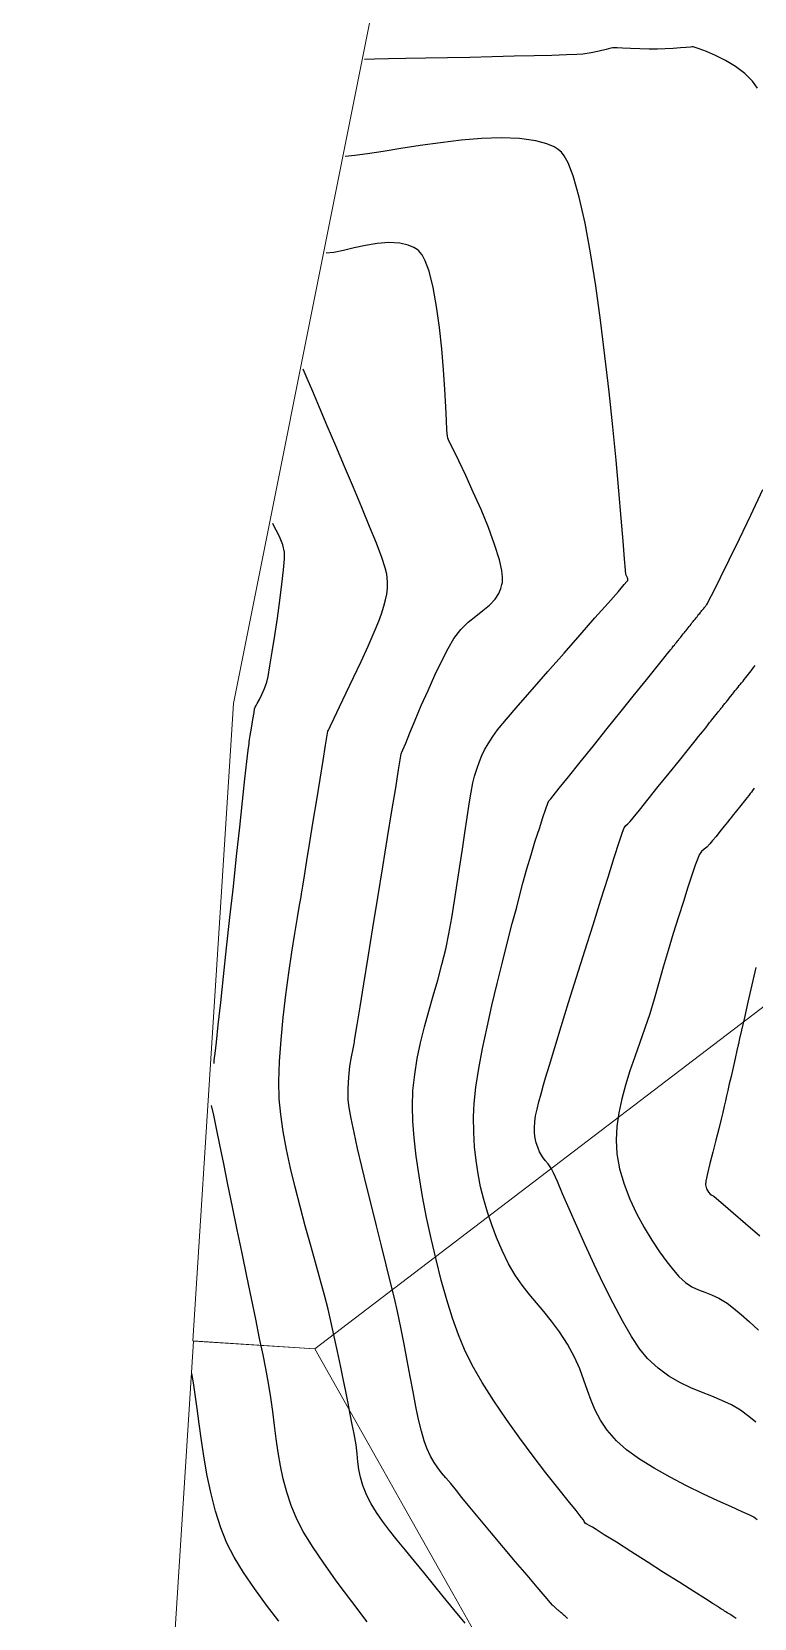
# Model space of a CAD drawing. Header units: millimetres. Extents: x 340454 to 342791, y 6993867 to 6995092.
# Drawn here: x 340636.8 to 340699, y 6994663.3 to 6994799.9 of the extents above; entities that cross this region are included whole.
import ezdxf

# ---------------------------------------------------------------- set-up
doc = ezdxf.new("R2010")
doc.units = ezdxf.units.MM
doc.header["$LTSCALE"] = 10
for name, color, linetype in [('T-HM-CURVA_INTERMEDIARIA', 45, 'Continuous'), ('T-HM-CURVA_MESTRA', 20, 'Continuous'), ('URB-Quadras', 3, 'Continuous')]:
    doc.layers.add(name, color=color, linetype=linetype)

msp = doc.modelspace()

# ---------------------------------------------------------------- linework, layer by layer
at = {"layer": 'T-HM-CURVA_INTERMEDIARIA', "color": 45, "linetype": 'Continuous', "lineweight": -3, "flags": 128}
for points, elevation in [([(340697.47, 6994663.26), (340697.15, 6994663.47), (340697.03, 6994663.55), (340696.98, 6994663.58), (340696.94, 6994663.61), (340696.88, 6994663.65), (340696.81, 6994663.69), (340696.72, 6994663.75), (340696.6, 6994663.82), (340696.49, 6994663.89), (340696.38, 6994663.96), (340696.28, 6994664.03), (340696.17, 6994664.09), (340696.05, 6994664.17), (340695.96, 6994664.23), (340695.9, 6994664.27), (340695.85, 6994664.3), (340695.8, 6994664.33), (340695.76, 6994664.36), (340695.51, 6994664.51), (340694.85, 6994664.94), (340693.85, 6994665.57), (340692.62, 6994666.35), (340691.24, 6994667.22), (340689.81, 6994668.13), (340688.42, 6994669.01), (340687.17, 6994669.81), (340686.13, 6994670.46), (340685.42, 6994670.92), (340685.11, 6994671.11), (340684.84, 6994671.25), (340684.62, 6994671.36), (340684.48, 6994671.46), (340684.4, 6994671.6), (340684.33, 6994671.76), (340684.15, 6994671.98), (340683.7, 6994672.54), (340683.01, 6994673.39), (340682.13, 6994674.49), (340681.11, 6994675.79), (340680.01, 6994677.24), (340678.85, 6994678.79), (340677.71, 6994680.4), (340676.61, 6994682.01), (340675.61, 6994683.59), (340674.75, 6994685.08), (340674.09, 6994686.43), (340673.58, 6994687.69), (340673.07, 6994689.13), (340672.58, 6994690.71), (340672.1, 6994692.39), (340671.65, 6994694.16), (340671.22, 6994695.97), (340670.83, 6994697.79), (340670.49, 6994699.6), (340670.19, 6994701.37), (340669.94, 6994703.06), (340669.76, 6994704.64), (340669.65, 6994706.08), (340669.61, 6994707.35), (340669.66, 6994708.73), (340669.81, 6994710.11), (340670.03, 6994711.48), (340670.32, 6994712.84), (340670.66, 6994714.2), (340671.03, 6994715.55), (340671.41, 6994716.89), (340671.79, 6994718.24), (340672.16, 6994719.57), (340672.48, 6994720.9), (340672.76, 6994722.23), (340673.01, 6994723.6), (340673.25, 6994725.06), (340673.48, 6994726.55), (340673.7, 6994728.05), (340673.92, 6994729.52), (340674.12, 6994730.93), (340674.32, 6994732.24), (340674.5, 6994733.42), (340674.67, 6994734.43), (340674.82, 6994735.23), (340674.96, 6994735.79), (340675.19, 6994736.5), (340675.39, 6994737.08), (340675.59, 6994737.59), (340675.83, 6994738.07), (340676.14, 6994738.6), (340676.53, 6994739.23), (340676.95, 6994739.79), (340677.7, 6994740.7), (340678.72, 6994741.9), (340679.94, 6994743.3), (340681.28, 6994744.83), (340682.67, 6994746.41), (340684.05, 6994747.97), (340685.33, 6994749.43), (340686.46, 6994750.7), (340687.35, 6994751.72), (340687.85, 6994752.3), (340688.08, 6994752.58), (340688.15, 6994752.67), (340688.16, 6994752.69), (340688.17, 6994752.73), (340688.16, 6994752.79), (340688.13, 6994752.88), (340688.06, 6994752.99), (340687.98, 6994753.17), (340687.95, 6994753.54), (340687.87, 6994754.52), (340687.75, 6994756.04), (340687.59, 6994758.02), (340687.38, 6994760.37), (340687.14, 6994763.02), (340686.86, 6994765.9), (340686.54, 6994768.92), (340686.19, 6994772), (340685.81, 6994775.07), (340685.39, 6994778.05), (340684.95, 6994780.87), (340684.47, 6994783.43), (340683.97, 6994785.67), (340683.45, 6994787.5), (340683.01, 6994788.63), (340682.67, 6994789.25), (340682.44, 6994789.54), (340682.32, 6994789.65), (340682.16, 6994789.78), (340681.81, 6994790), (340681.19, 6994790.27), (340680.23, 6994790.54), (340678.82, 6994790.73), (340677.25, 6994790.78), (340675.56, 6994790.73), (340673.8, 6994790.58), (340672.03, 6994790.37), (340670.29, 6994790.13), (340668.63, 6994789.87), (340667.1, 6994789.62), (340665.76, 6994789.41), (340664.66, 6994789.26), (340663.83, 6994789.19)], 731), ([(340682.98, 6994663.24), (340682.94, 6994663.28), (340682.9, 6994663.31), (340682.84, 6994663.37), (340682.75, 6994663.45), (340682.67, 6994663.52), (340682.58, 6994663.59), (340682.5, 6994663.67), (340682.43, 6994663.73), (340682.36, 6994663.79), (340682.3, 6994663.84), (340682.24, 6994663.89), (340682.2, 6994663.93), (340682.15, 6994663.97), (340682.11, 6994664), (340682.05, 6994664.06), (340681.92, 6994664.18), (340681.78, 6994664.3), (340681.72, 6994664.35), (340681.67, 6994664.4), (340681.5, 6994664.6), (340681.04, 6994665.14), (340680.35, 6994665.95), (340679.48, 6994666.98), (340678.49, 6994668.14), (340677.45, 6994669.37), (340676.41, 6994670.61), (340675.42, 6994671.79), (340674.55, 6994672.83), (340673.86, 6994673.68), (340673.4, 6994674.26), (340672.92, 6994674.87), (340672.5, 6994675.36), (340672.13, 6994675.8), (340671.8, 6994676.23), (340671.48, 6994676.69), (340671.17, 6994677.23), (340670.85, 6994677.91), (340670.62, 6994678.55), (340670.39, 6994679.39), (340670.15, 6994680.39), (340669.92, 6994681.52), (340669.68, 6994682.77), (340669.43, 6994684.1), (340669.17, 6994685.48), (340668.9, 6994686.89), (340668.62, 6994688.3), (340668.33, 6994689.68), (340668.06, 6994690.84), (340667.73, 6994692.2), (340667.36, 6994693.72), (340666.95, 6994695.36), (340666.52, 6994697.07), (340666.09, 6994698.81), (340665.67, 6994700.52), (340665.27, 6994702.18), (340664.9, 6994703.72), (340664.59, 6994705.11), (340664.34, 6994706.31), (340664.16, 6994707.26), (340664.08, 6994707.92), (340664.07, 6994708.89), (340664.13, 6994709.87), (340664.24, 6994710.81), (340664.37, 6994711.64), (340664.5, 6994712.31), (340664.59, 6994712.75), (340664.63, 6994712.92), (340664.64, 6994713), (340664.7, 6994713.37), (340664.86, 6994714.38), (340665.12, 6994715.93), (340665.44, 6994717.91), (340665.81, 6994720.21), (340666.22, 6994722.73), (340666.65, 6994725.36), (340667.07, 6994727.99), (340667.48, 6994730.51), (340667.85, 6994732.82), (340668.18, 6994734.8), (340668.43, 6994736.35), (340668.59, 6994737.37), (340668.65, 6994737.73), (340668.68, 6994737.8), (340668.71, 6994737.86), (340668.8, 6994738.08), (340669.04, 6994738.66), (340669.4, 6994739.54), (340669.85, 6994740.64), (340670.38, 6994741.88), (340670.96, 6994743.19), (340671.55, 6994744.5), (340672.14, 6994745.73), (340672.69, 6994746.81), (340673.18, 6994747.65), (340673.78, 6994748.44), (340674.41, 6994749.07), (340675.06, 6994749.59), (340675.68, 6994750.06), (340676.25, 6994750.52), (340676.74, 6994751.05), (340677.05, 6994751.55), (340677.23, 6994751.98), (340677.32, 6994752.31), (340677.36, 6994752.48), (340677.38, 6994752.62), (340677.38, 6994752.94), (340677.31, 6994753.51), (340677.11, 6994754.43), (340676.69, 6994755.76), (340676.15, 6994757.23), (340675.52, 6994758.77), (340674.85, 6994760.28), (340674.2, 6994761.7), (340673.61, 6994762.96), (340673.12, 6994763.96), (340672.79, 6994764.64), (340672.66, 6994764.91), (340672.63, 6994765.11), (340672.6, 6994765.32), (340672.59, 6994765.63), (340672.55, 6994766.43), (340672.49, 6994767.61), (340672.41, 6994769.1), (340672.29, 6994770.79), (340672.14, 6994772.61), (340671.94, 6994774.46), (340671.69, 6994776.25), (340671.4, 6994777.9), (340671.05, 6994779.3), (340670.72, 6994780.2), (340670.45, 6994780.7), (340670.26, 6994780.95), (340670.16, 6994781.05), (340670.02, 6994781.16), (340669.73, 6994781.34), (340669.24, 6994781.55), (340668.54, 6994781.72), (340667.58, 6994781.76), (340666.58, 6994781.68), (340665.57, 6994781.51), (340664.59, 6994781.3), (340663.67, 6994781.09), (340662.86, 6994780.92), (340662.19, 6994780.85)], 732), ([(340674.16, 6994662.86), (340673.19, 6994664.02), (340672.27, 6994665.14), (340671.44, 6994666.18), (340670.6, 6994667.22), (340669.79, 6994668.2), (340669.03, 6994669.13), (340668.31, 6994670), (340667.64, 6994670.83), (340667.04, 6994671.63), (340666.51, 6994672.39), (340666.06, 6994673.13), (340665.69, 6994673.85), (340665.36, 6994674.69), (340665.14, 6994675.42), (340665.01, 6994676.09), (340664.93, 6994676.75), (340664.86, 6994677.44), (340664.77, 6994678.22), (340664.6, 6994679.15), (340664.44, 6994679.96), (340664.26, 6994680.85), (340664.07, 6994681.8), (340663.87, 6994682.81), (340663.65, 6994683.9), (340663.41, 6994685.04), (340663.16, 6994686.25), (340662.89, 6994687.53), (340662.6, 6994688.86), (340662.36, 6994689.9), (340662.04, 6994691.11), (340661.67, 6994692.45), (340661.27, 6994693.91), (340660.83, 6994695.46), (340660.39, 6994697.07), (340659.94, 6994698.73), (340659.52, 6994700.39), (340659.13, 6994702.04), (340658.78, 6994703.65), (340658.49, 6994705.2), (340658.28, 6994706.66), (340658.15, 6994708), (340658.12, 6994709.51), (340658.18, 6994711.22), (340658.31, 6994713.08), (340658.5, 6994715.02), (340658.73, 6994716.96), (340658.98, 6994718.87), (340659.24, 6994720.65), (340659.49, 6994722.26), (340659.72, 6994723.64), (340659.9, 6994724.7), (340660.03, 6994725.41), (340660.07, 6994725.67), (340660.1, 6994725.83), (340660.12, 6994725.98), (340660.18, 6994726.33), (340660.32, 6994727.22), (340660.53, 6994728.53), (340660.79, 6994730.13), (340661.08, 6994731.92), (340661.38, 6994733.77), (340661.67, 6994735.55), (340661.93, 6994737.16), (340662.14, 6994738.46), (340662.29, 6994739.33), (340662.34, 6994739.67), (340662.39, 6994739.78), (340662.44, 6994739.88), (340662.56, 6994740.14), (340662.88, 6994740.8), (340663.35, 6994741.78), (340663.92, 6994742.98), (340664.55, 6994744.31), (340665.2, 6994745.69), (340665.8, 6994747.01), (340666.33, 6994748.2), (340666.73, 6994749.15), (340666.96, 6994749.78), (340667.15, 6994750.44), (340667.31, 6994750.99), (340667.42, 6994751.49), (340667.48, 6994751.99), (340667.48, 6994752.54), (340667.42, 6994753.2), (340667.28, 6994753.74), (340666.97, 6994754.65), (340666.51, 6994755.86), (340665.93, 6994757.31), (340665.26, 6994758.94), (340664.54, 6994760.68), (340663.78, 6994762.48), (340663.02, 6994764.26), (340662.29, 6994765.98), (340661.62, 6994767.56), (340661.03, 6994768.94), (340660.55, 6994770.07), (340660.22, 6994770.87)], 733), ([(340652.54, 6994711.06), (340652.54, 6994711.06), (340652.54, 6994711.08), (340652.55, 6994711.12), (340652.55, 6994711.16), (340652.56, 6994711.29), (340652.59, 6994711.55), (340652.63, 6994711.92), (340652.74, 6994712.9), (340652.9, 6994714.39), (340653.11, 6994716.3), (340653.35, 6994718.54), (340653.62, 6994721.02), (340653.91, 6994723.64), (340654.2, 6994726.3), (340654.48, 6994728.92), (340654.75, 6994731.4), (340654.99, 6994733.64), (340655.2, 6994735.56), (340655.37, 6994737.06), (340655.48, 6994738.05), (340655.52, 6994738.43), (340655.55, 6994738.62), (340655.57, 6994738.77), (340655.6, 6994738.96), (340655.66, 6994739.31), (340655.76, 6994739.95), (340655.87, 6994740.68), (340655.98, 6994741.3), (340656.03, 6994741.6), (340656.09, 6994741.76), (340656.17, 6994741.9), (340656.26, 6994742.07), (340656.44, 6994742.4), (340656.66, 6994742.83), (340656.89, 6994743.35), (340657.08, 6994743.89), (340657.19, 6994744.4), (340657.35, 6994745.3), (340657.55, 6994746.51), (340657.77, 6994747.91), (340657.99, 6994749.41), (340658.2, 6994750.93), (340658.38, 6994752.35), (340658.52, 6994753.58), (340658.59, 6994754.53), (340658.59, 6994755.09), (340658.45, 6994755.73), (340658.24, 6994756.29), (340657.99, 6994756.78), (340657.76, 6994757.2), (340657.59, 6994757.56)], 734), ([(340699.17, 6994680.16), (340698.58, 6994680.65), (340697.85, 6994681.19), (340697.08, 6994681.65), (340696.26, 6994682.04), (340695.4, 6994682.4), (340694.5, 6994682.75), (340693.57, 6994683.13), (340692.63, 6994683.58), (340691.69, 6994684.12), (340690.77, 6994684.8), (340689.86, 6994685.63), (340689.2, 6994686.44), (340688.48, 6994687.55), (340687.7, 6994688.9), (340686.89, 6994690.42), (340686.07, 6994692.06), (340685.27, 6994693.75), (340684.49, 6994695.43), (340683.76, 6994697.05), (340683.11, 6994698.54), (340682.54, 6994699.84), (340682.09, 6994700.89), (340681.76, 6994701.63), (340681.59, 6994701.99), (340681.3, 6994702.4), (340681.04, 6994702.71), (340680.8, 6994703.02), (340680.56, 6994703.45), (340680.4, 6994703.86), (340680.27, 6994704.23), (340680.18, 6994704.61), (340680.13, 6994705.04), (340680.12, 6994705.54), (340680.14, 6994706.03), (340680.22, 6994706.55), (340680.35, 6994707.12), (340680.5, 6994707.75), (340680.69, 6994708.44), (340680.89, 6994709.21), (340681.07, 6994709.82), (340681.4, 6994710.92), (340681.86, 6994712.43), (340682.42, 6994714.25), (340683.06, 6994716.3), (340683.74, 6994718.5), (340684.45, 6994720.77), (340685.16, 6994723.01), (340685.83, 6994725.16), (340686.45, 6994727.11), (340686.98, 6994728.79), (340687.41, 6994730.11), (340687.7, 6994730.99), (340687.83, 6994731.34), (340687.99, 6994731.56), (340688.17, 6994731.71), (340688.37, 6994731.91), (340688.62, 6994732.22), (340689.16, 6994732.88), (340689.91, 6994733.81), (340690.78, 6994734.9), (340691.71, 6994736.05), (340692.59, 6994737.16), (340693.37, 6994738.13), (340693.95, 6994738.85), (340694.25, 6994739.23), (340694.57, 6994739.62), (340694.86, 6994739.98), (340695.08, 6994740.26), (340695.2, 6994740.42), (340695.3, 6994740.54), (340695.4, 6994740.67), (340695.51, 6994740.8), (340695.63, 6994740.95), (340695.76, 6994741.11), (340695.87, 6994741.25), (340695.97, 6994741.38), (340696.04, 6994741.46), (340696.08, 6994741.52), (340696.13, 6994741.57), (340696.19, 6994741.65), (340696.3, 6994741.79), (340696.4, 6994741.92), (340696.52, 6994742.06), (340696.59, 6994742.16), (340696.64, 6994742.22), (340696.7, 6994742.28), (340696.76, 6994742.36), (340696.88, 6994742.51), (340697, 6994742.67), (340697.17, 6994742.88), (340697.26, 6994742.99), (340697.32, 6994743.06), (340697.38, 6994743.14), (340697.5, 6994743.29), (340697.64, 6994743.47), (340697.75, 6994743.61), (340697.84, 6994743.71), (340697.95, 6994743.85), (340698.07, 6994744), (340698.18, 6994744.14), (340698.31, 6994744.31), (340698.43, 6994744.46), (340698.53, 6994744.58), (340698.65, 6994744.73), (340698.77, 6994744.88), (340698.87, 6994745), (340698.98, 6994745.15), (340699.13, 6994745.33)], 729), ([(340699.04, 6994734.77), (340698.9, 6994734.56), (340698.8, 6994734.43), (340698.7, 6994734.31), (340698.58, 6994734.15), (340698.43, 6994733.97), (340698.19, 6994733.67), (340697.88, 6994733.28), (340697.52, 6994732.83), (340697.14, 6994732.36), (340697.14, 6994732.36), (340697.08, 6994732.28), (340696.94, 6994732.11), (340696.74, 6994731.85), (340696.45, 6994731.49), (340696.09, 6994731.03), (340695.75, 6994730.61), (340695.45, 6994730.25), (340695.22, 6994729.97), (340694.96, 6994729.7), (340694.73, 6994729.51), (340694.51, 6994729.31), (340694.3, 6994729.02), (340694.17, 6994728.72), (340693.96, 6994728.13), (340693.67, 6994727.29), (340693.33, 6994726.24), (340692.94, 6994725.02), (340692.51, 6994723.68), (340692.07, 6994722.25), (340691.63, 6994720.79), (340691.2, 6994719.34), (340690.79, 6994717.92), (340690.41, 6994716.6), (340690.04, 6994715.34), (340689.63, 6994714.1), (340689.19, 6994712.86), (340688.76, 6994711.63), (340688.34, 6994710.41), (340687.96, 6994709.2), (340687.63, 6994708), (340687.37, 6994706.8), (340687.21, 6994705.62), (340687.15, 6994704.44), (340687.21, 6994703.27), (340687.45, 6994701.97), (340687.83, 6994700.67), (340688.32, 6994699.38), (340688.91, 6994698.13), (340689.55, 6994696.93), (340690.21, 6994695.83), (340690.88, 6994694.83), (340691.51, 6994693.96), (340692.08, 6994693.25), (340692.55, 6994692.72), (340693.13, 6994692.19), (340693.68, 6994691.83), (340694.23, 6994691.57), (340694.78, 6994691.36), (340695.37, 6994691.13), (340696, 6994690.84), (340696.7, 6994690.41), (340697.26, 6994689.98), (340697.91, 6994689.44), (340698.63, 6994688.79), (340699.41, 6994688.07)], 728), ([(340699.17, 6994719.31), (340698.83, 6994717.82), (340698.5, 6994716.35), (340698.19, 6994715.02), (340697.95, 6994713.93), (340697.78, 6994713.2), (340697.72, 6994712.93), (340697.7, 6994712.84), (340697.65, 6994712.65), (340697.54, 6994712.16), (340697.39, 6994711.48), (340697.21, 6994710.7), (340697.04, 6994709.94), (340696.89, 6994709.3), (340696.76, 6994708.72), (340696.66, 6994708.27), (340696.57, 6994707.85), (340696.46, 6994707.39), (340696.33, 6994706.82), (340696.19, 6994706.25), (340695.98, 6994705.43), (340695.73, 6994704.46), (340695.47, 6994703.43), (340695.22, 6994702.44), (340695.02, 6994701.57), (340694.88, 6994700.93), (340694.84, 6994700.6), (340694.94, 6994700.25), (340695.1, 6994699.97), (340695.24, 6994699.8), (340695.39, 6994699.71), (340695.56, 6994699.63), (340695.78, 6994699.43), (340696.35, 6994698.94), (340697.21, 6994698.2), (340698.28, 6994697.26), (340699.52, 6994696.2)], 727), ([(340665.73, 6994662.96), (340664.4, 6994664.7), (340663.15, 6994666.39), (340662, 6994668), (340661.01, 6994669.46), (340660.22, 6994670.75), (340659.67, 6994671.8), (340659.19, 6994672.97), (340658.81, 6994674.13), (340658.5, 6994675.27), (340658.25, 6994676.41), (340658.06, 6994677.56), (340657.89, 6994678.71), (340657.74, 6994679.88), (340657.59, 6994681.07), (340657.43, 6994682.28), (340657.23, 6994683.52), (340657, 6994684.79), (340656.76, 6994685.96), (340656.46, 6994687.38), (340656.13, 6994689.02), (340655.76, 6994690.82), (340655.36, 6994692.73), (340654.95, 6994694.72), (340654.54, 6994696.73), (340654.13, 6994698.71), (340653.74, 6994700.62), (340653.37, 6994702.41), (340653.03, 6994704.04), (340652.74, 6994705.45), (340652.51, 6994706.6), (340652.33, 6994707.44)], 734)]:
    msp.add_lwpolyline(points, dxfattribs=dict(at, elevation=elevation))
at = {"layer": 'T-HM-CURVA_MESTRA', "color": 20, "linetype": 'Continuous', "lineweight": -3, "flags": 128}
for points, elevation in [([(340699.33, 6994795.06), (340698.9, 6994795.66), (340698.22, 6994796.34), (340697.42, 6994796.94), (340696.56, 6994797.45), (340695.71, 6994797.87), (340694.94, 6994798.21), (340694.3, 6994798.45), (340693.94, 6994798.57), (340693.77, 6994798.63), (340693.72, 6994798.64), (340693.72, 6994798.65), (340693.71, 6994798.64), (340693.69, 6994798.63), (340693.67, 6994798.62), (340693.54, 6994798.6), (340693.19, 6994798.57), (340692.68, 6994798.53), (340692.06, 6994798.49), (340691.38, 6994798.45), (340690.71, 6994798.43), (340689.98, 6994798.43), (340689.18, 6994798.45), (340688.39, 6994798.48), (340687.71, 6994798.51), (340687.23, 6994798.53), (340687.04, 6994798.54), (340686.96, 6994798.55), (340686.87, 6994798.55), (340686.7, 6994798.5), (340686.28, 6994798.39), (340685.68, 6994798.25), (340684.99, 6994798.11), (340684.28, 6994798), (340683.78, 6994797.97), (340682.87, 6994797.93), (340681.62, 6994797.89), (340680.09, 6994797.85), (340678.36, 6994797.81), (340676.49, 6994797.77), (340674.56, 6994797.72), (340672.63, 6994797.68), (340670.78, 6994797.65), (340669.06, 6994797.61), (340667.57, 6994797.58), (340666.35, 6994797.56), (340665.48, 6994797.54)], 730), ([(340699.28, 6994671.75), (340698.99, 6994671.98), (340698.67, 6994672.14), (340698.01, 6994672.44), (340697.07, 6994672.86), (340695.91, 6994673.39), (340694.6, 6994674), (340693.21, 6994674.68), (340691.8, 6994675.41), (340690.42, 6994676.19), (340689.15, 6994676.97), (340688.04, 6994677.77), (340687.17, 6994678.55), (340686.38, 6994679.46), (340685.79, 6994680.33), (340685.34, 6994681.18), (340684.99, 6994682.02), (340684.68, 6994682.89), (340684.38, 6994683.79), (340684.02, 6994684.74), (340683.56, 6994685.76), (340682.96, 6994686.87), (340682.27, 6994687.94), (340681.59, 6994688.86), (340680.93, 6994689.68), (340680.29, 6994690.44), (340679.66, 6994691.18), (340679.05, 6994691.95), (340678.46, 6994692.81), (340677.88, 6994693.79), (340677.33, 6994694.94), (340676.86, 6994696.06), (340676.44, 6994697.15), (340676.07, 6994698.24), (340675.75, 6994699.33), (340675.48, 6994700.43), (340675.26, 6994701.55), (340675.09, 6994702.7), (340674.96, 6994703.89), (340674.89, 6994705.14), (340674.86, 6994706.45), (340674.92, 6994707.61), (340675.08, 6994709.02), (340675.33, 6994710.61), (340675.66, 6994712.35), (340676.04, 6994714.18), (340676.46, 6994716.06), (340676.91, 6994717.94), (340677.36, 6994719.78), (340677.8, 6994721.52), (340678.21, 6994723.12), (340678.59, 6994724.53), (340678.9, 6994725.7), (340679.13, 6994726.6), (340679.47, 6994727.81), (340679.83, 6994729.03), (340680.19, 6994730.22), (340680.54, 6994731.3), (340680.85, 6994732.24), (340681.1, 6994732.99), (340681.28, 6994733.48), (340681.35, 6994733.67), (340681.43, 6994733.77), (340681.53, 6994733.86), (340681.73, 6994734.11), (340682.26, 6994734.77), (340683.06, 6994735.76), (340684.06, 6994737), (340685.19, 6994738.41), (340686.39, 6994739.91), (340687.59, 6994741.4), (340688.74, 6994742.83), (340689.75, 6994744.09), (340690.57, 6994745.11), (340691.13, 6994745.81), (340691.37, 6994746.1), (340691.57, 6994746.36), (340691.75, 6994746.58), (340691.83, 6994746.68), (340691.88, 6994746.74), (340691.93, 6994746.81), (340691.98, 6994746.87), (340692.04, 6994746.94), (340692.1, 6994747.02), (340692.16, 6994747.09), (340692.2, 6994747.15), (340692.24, 6994747.19), (340692.28, 6994747.25), (340692.35, 6994747.33), (340692.42, 6994747.42), (340692.47, 6994747.48), (340692.51, 6994747.53), (340692.56, 6994747.6), (340692.63, 6994747.68), (340692.71, 6994747.78), (340692.78, 6994747.86), (340692.84, 6994747.94), (340692.93, 6994748.05), (340693.03, 6994748.18), (340693.1, 6994748.27), (340693.18, 6994748.36), (340693.26, 6994748.47), (340693.35, 6994748.59), (340693.44, 6994748.69), (340693.52, 6994748.79), (340693.6, 6994748.9), (340693.68, 6994749), (340693.78, 6994749.13), (340693.85, 6994749.2), (340693.88, 6994749.24), (340693.94, 6994749.32), (340694.04, 6994749.44), (340694.12, 6994749.54), (340694.19, 6994749.64), (340694.28, 6994749.75), (340694.34, 6994749.82), (340694.4, 6994749.9), (340694.44, 6994749.95), (340694.48, 6994750), (340694.54, 6994750.07), (340694.62, 6994750.17), (340694.69, 6994750.26), (340694.74, 6994750.32), (340694.78, 6994750.37), (340694.81, 6994750.41), (340694.86, 6994750.47), (340694.91, 6994750.53), (340694.97, 6994750.6), (340695, 6994750.67), (340695.04, 6994750.74), (340695.17, 6994751), (340695.55, 6994751.75), (340696.13, 6994752.91), (340696.88, 6994754.43), (340697.77, 6994756.24), (340698.74, 6994758.28), (340699.77, 6994760.49)], 730), ([(340658.12, 6994663.01), (340657.04, 6994664.41), (340656.01, 6994665.83), (340655.07, 6994667.22), (340654.27, 6994668.54), (340653.65, 6994669.75), (340653.12, 6994671.07), (340652.67, 6994672.49), (340652.29, 6994673.99), (340651.96, 6994675.53), (340651.69, 6994677.07), (340651.45, 6994678.57), (340651.25, 6994680.01), (340651.08, 6994681.34), (340650.92, 6994682.53), (340650.78, 6994683.55), (340650.64, 6994684.35)], 735)]:
    msp.add_lwpolyline(points, dxfattribs=dict(at, elevation=elevation))
at = {"layer": 'URB-Quadras', "color": 252, "lineweight": 0}
msp.add_lwpolyline([(340762.2, 6994780.06), (340710.92, 6994849.48), (340673.87, 6994840.49), (340654.2, 6994742.07), (340650.71, 6994687.16), (340661.22, 6994686.49), (340710.38, 6994724.01, -1.030151), (340713.13, 6994743.81)], format="xyb", close=True, dxfattribs=at)
msp.add_lwpolyline([(340676.7, 6994658.97), (340673.09, 6994665.39), (340671.11, 6994668.9), (340668.96, 6994672.73), (340667.15, 6994675.95), (340661.22, 6994686.49), (340650.76, 6994687.15), (340636.85, 6994468.33)], dxfattribs=at)

doc.saveas('drawing.dxf')
